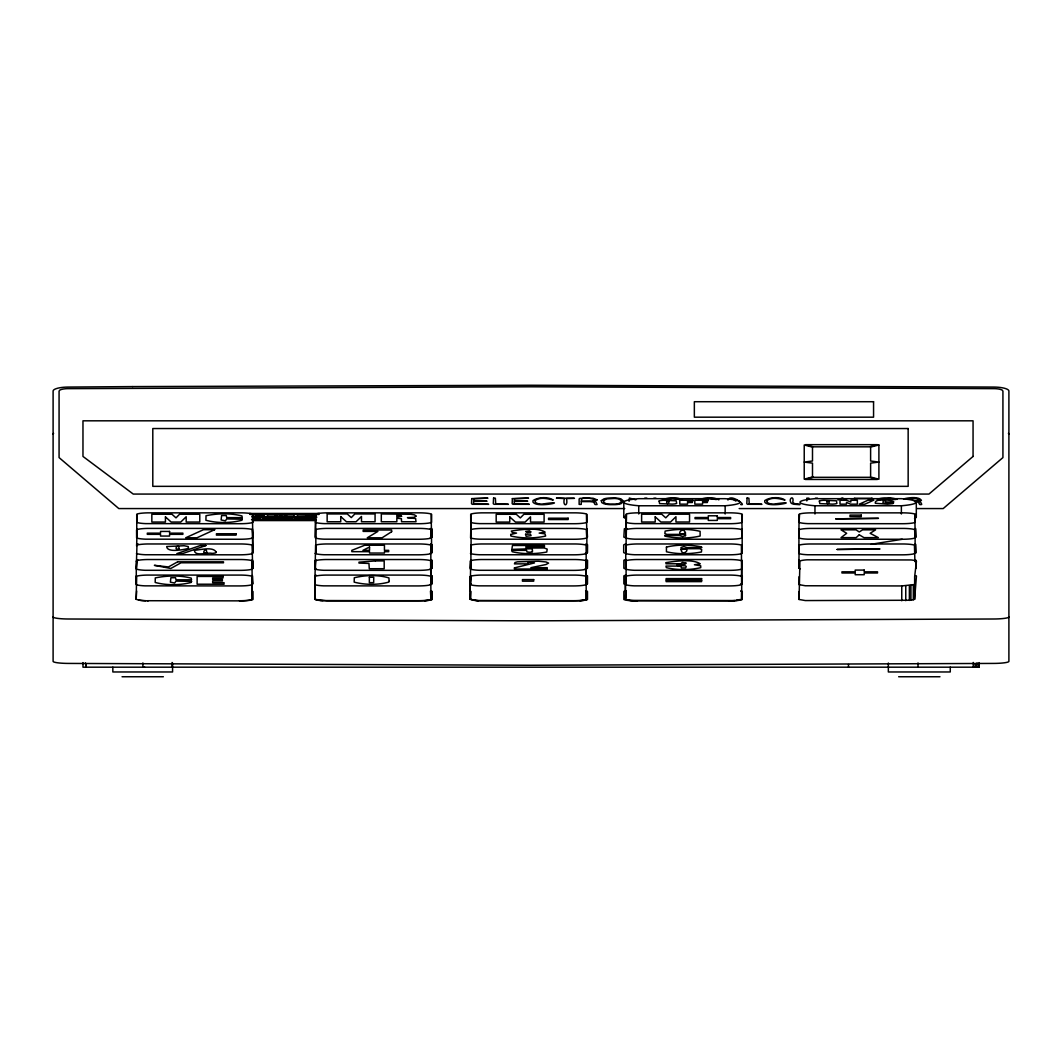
<?xml version="1.0" encoding="UTF-8"?>
<svg xmlns="http://www.w3.org/2000/svg" width="1062" height="1062" viewBox="0 0 1062 1062"><rect width="100%" height="100%" fill="white"/><g stroke="black" fill="none" stroke-linecap="round" stroke-linejoin="round"><path stroke-width="1.5" d="M142.892 662.914L142.892 667.188L144.711 667.188M172.575 663.02L172.575 671.967L112.837 671.967L112.837 667.188M975.115 667.188L975.128 663.923M82.982 662.608L82.982 667.188L979.045 667.188L979.045 663.883M979.045 667.188L979.045 662.608M239.468 600.747A13.195 1.726 0 0 0 252.318 599.3L251.827 576.241A13.195 1.726 0 0 0 241.499 575.086L146.968 575.086A13.195 1.726 0 0 0 136.653 576.241L136.148 599.3L139.135 600.189A13.195 1.726 0 0 0 145.627 600.8M252.53 561.015L252.477 568.94A13.195 1.726 0 0 1 239.627 570.374L145.149 570.294A13.195 1.726 0 0 1 136.308 568.94L136.799 560.683A13.195 1.726 0 0 1 147.127 559.528L241.658 559.528A13.195 1.726 0 0 1 251.986 560.683L252.318 599.3M251.986 575.485L252.477 583.755A13.195 1.726 0 0 1 251.986 584.007M252.145 568.449A13.195 1.726 0 0 0 252.637 568.197L252.145 559.926M252.637 568.197L252.145 545.125A13.195 1.726 0 0 0 241.817 543.97L147.286 543.97A13.195 1.726 0 0 0 136.958 545.125L136.467 561.612M252.305 552.89A13.195 1.726 0 0 0 252.796 552.638L252.305 529.566A13.195 1.726 0 0 0 241.977 528.411L147.445 528.411A13.195 1.726 0 0 0 137.117 529.566L136.626 546.054M253.008 514.34L252.955 522.265A13.195 1.726 0 0 1 240.105 523.712L145.627 523.619A13.195 1.726 0 0 1 136.786 522.265L137.277 514.008A13.195 1.726 0 0 1 147.605 512.853L242.136 512.853A13.195 1.726 0 0 1 252.464 514.008L252.955 552.665A13.195 1.726 0 0 1 252.464 552.93M321.759 600.548L418.109 600.747A13.195 1.726 0 0 0 430.96 599.3L430.468 591.043L431.65 591.521L431.597 599.459A13.195 1.726 0 0 1 424.627 600.694L326.817 600.866L315.427 599.459M431.013 576.573L430.468 576.241A13.195 1.726 0 0 0 420.14 575.086L325.622 575.086A13.195 1.726 0 0 0 315.295 576.241L314.803 584.498A13.195 1.726 0 0 0 323.644 585.852L418.109 585.932A13.195 1.726 0 0 0 430.96 584.498L430.787 545.125A13.195 1.726 0 0 0 420.459 543.97L325.928 543.97A13.195 1.726 0 0 0 315.6 545.125L315.109 568.197L315.918 568.528M430.96 599.3L430.628 560.683A13.195 1.726 0 0 0 420.3 559.528L325.768 559.528A13.195 1.726 0 0 0 315.454 560.683L314.949 577.17M315.918 552.93L315.759 529.566A13.195 1.726 0 0 1 326.087 528.411L420.618 528.411A13.195 1.726 0 0 1 430.946 529.566L431.437 537.823A13.195 1.726 0 0 1 418.587 539.257L324.109 539.177A13.195 1.726 0 0 1 315.268 537.823L315.918 514.008A13.195 1.726 0 0 1 326.246 512.853L420.778 512.853A13.195 1.726 0 0 1 431.106 514.008L431.597 537.08A13.195 1.726 0 0 1 430.309 537.584M430.787 559.926L431.278 568.197A13.195 1.726 0 0 1 430.787 568.449M431.597 537.08L431.106 528.81A13.195 1.726 0 0 0 430.309 528.571M431.65 514.34L431.597 522.265A13.195 1.726 0 0 1 418.747 523.712L324.268 523.619A13.195 1.726 0 0 1 315.427 522.265L315.374 514.34M477.077 600.548L573.427 600.747A13.195 1.726 0 0 0 586.277 599.3L586.33 591.375L585.627 590.95M586.33 576.573L585.786 576.241A13.195 1.726 0 0 0 575.458 575.086L480.94 575.086A13.195 1.726 0 0 0 470.612 576.241L470.121 584.498A13.195 1.726 0 0 0 478.962 585.852L573.427 585.932A13.195 1.726 0 0 0 586.277 584.498L586.105 545.125A13.195 1.726 0 0 0 575.777 543.97L481.245 543.97A13.195 1.726 0 0 0 470.917 545.125L470.917 568.449M586.277 599.3L585.945 560.683A13.195 1.726 0 0 0 575.617 559.528L481.086 559.528A13.195 1.726 0 0 0 470.771 560.683L470.267 583.755L471.236 584.113M471.077 552.89L471.077 529.566A13.195 1.726 0 0 1 481.405 528.411L575.936 528.411A13.195 1.726 0 0 1 586.264 529.566L586.755 537.823A13.195 1.726 0 0 1 573.905 539.257L479.427 539.177A13.195 1.726 0 0 1 470.585 537.823L471.236 514.008A13.195 1.726 0 0 1 481.564 512.853L576.095 512.853A13.195 1.726 0 0 1 586.423 514.008L586.914 537.08L586.967 529.155M585.627 559.767L586.649 560.258L586.596 568.197A13.195 1.726 0 0 1 585.308 568.701M586.967 514.34L586.914 522.265A13.195 1.726 0 0 1 574.064 523.712L479.586 523.619A13.195 1.726 0 0 1 470.745 522.265L470.692 514.34M626.222 590.724A13.195 1.726 0 0 0 623.859 591.454L623.859 599.459A13.195 1.726 0 0 0 632.7 600.8L729.209 600.866A13.195 1.726 0 0 0 734.798 600.561L737.917 600.242A13.195 1.726 0 0 0 741.595 599.3L741.648 591.375L740.944 590.95M741.595 599.3L741.966 560.258L742.232 568.263A13.195 1.726 0 0 1 741.741 568.528M741.966 545.456L741.913 553.382A13.195 1.726 0 0 1 729.063 554.815L634.585 554.736A13.195 1.726 0 0 1 625.744 553.382L626.235 545.125A13.195 1.726 0 0 1 636.563 543.97L731.094 543.97A13.195 1.726 0 0 1 741.422 545.125L741.595 584.498A13.195 1.726 0 0 1 728.744 585.932L634.279 585.852A13.195 1.726 0 0 1 625.438 584.498L625.93 576.241A13.195 1.726 0 0 1 636.257 575.086L730.775 575.086A13.195 1.726 0 0 1 741.103 576.241L741.648 576.573M625.876 552.413L626.394 529.566A13.195 1.726 0 0 1 636.722 528.411L731.253 528.411A13.195 1.726 0 0 1 741.581 529.566L742.072 537.823A13.195 1.726 0 0 1 729.222 539.257L634.744 539.177A13.195 1.726 0 0 1 625.903 537.823L626.553 514.008A13.195 1.726 0 0 1 636.881 512.853L731.413 512.853A13.195 1.726 0 0 1 741.741 514.008L742.232 537.08A13.195 1.726 0 0 1 741.741 537.332M742.232 537.08L741.741 528.81M742.285 514.34L742.232 522.265A13.195 1.726 0 0 1 729.382 523.712L634.903 523.619A13.195 1.726 0 0 1 626.062 522.265L626.009 514.34M799.022 591.534L799.075 599.472L805.315 600.561L910.93 600.256L914.608 599.313L916.44 576.122A13.195 1.726 0 0 0 915.763 575.604M914.608 599.313L914.661 576.586L916.44 561.32A13.195 1.726 0 0 0 911.023 559.953L807.054 559.807A13.195 1.726 0 0 0 799.912 561.32L799.075 599.472M914.926 561.625L914.435 545.138A13.195 1.726 0 0 0 904.107 543.983L809.576 543.983A13.195 1.726 0 0 0 799.248 545.138L798.757 568.21L800.363 568.781M798.863 529.911L799.407 529.58A13.195 1.726 0 0 1 809.735 528.425L904.266 528.425A13.195 1.726 0 0 1 914.594 529.58L915.086 537.837A13.195 1.726 0 0 1 902.235 539.27L871.132 544.288M914.754 537.345A13.195 1.726 0 0 0 915.245 537.093L914.754 528.823M915.298 514.353L915.245 522.278A13.195 1.726 0 0 1 902.395 523.712L807.916 523.632A13.195 1.726 0 0 1 799.075 522.278L799.567 514.021A13.195 1.726 0 0 1 809.894 512.866L904.426 512.866A13.195 1.726 0 0 1 914.754 514.021L915.245 537.093M914.754 552.944A13.195 1.726 0 0 0 915.245 552.678L914.966 544.607M903.789 498.928C908.236 497.613 918.856 496.246 921.458 500.361L917.714 501.37L920.542 501.928L921.723 504.291L921.086 504.676L919.652 504.516L918.364 502.074L914.687 501.622M905.886 498.967L916.599 498.675L919.586 499.857L914.448 501.131M653.82 498.211L655.931 498.211M815.404 498.211L817.501 498.211M727.948 500.043C730.576 492.795 747.887 506.72 740.612 504.477M837.905 500.043L842.285 497.932L846.587 500.043M137.277 528.81L136.786 537.08A13.195 1.726 0 0 0 137.277 537.332M136.653 591.043L136.148 599.3M315.6 559.926L315.109 568.197M314.896 575.816L315.454 575.485A13.195 1.726 0 0 1 316.237 575.246M470.917 559.926L470.426 568.197M470.771 575.485L470.267 583.755M586.197 590.95A13.195 1.726 0 0 1 587.485 591.454L587.485 599.459A13.195 1.726 0 0 1 580.516 600.694L478.272 600.694L470.121 599.3L470.612 591.043M626.009 529.155L626.553 528.81A13.195 1.726 0 0 1 627.35 528.571M626.235 559.926L626.062 568.263M626.089 584.007L626.089 560.683A13.195 1.726 0 0 1 636.403 559.528L730.935 559.528A13.195 1.726 0 0 1 741.263 560.683L741.807 561.015M626.089 575.485L625.584 583.755M734.798 600.561L630.31 600.388L625.438 599.3L625.93 591.043M799.248 559.939L798.757 568.21M644.753 498.158L646.891 498.158M662.436 499.936C668.41 497.321 676.481 496.75 682.335 499.844M698.995 499.936C704.969 497.321 713.053 496.75 718.894 499.844M138.073 544.169L136.6 544.939L137.117 544.368A13.195 1.726 0 0 1 137.914 544.129M879.124 499.698L889.306 498.463A7.832 2.031 0 0 1 894.204 499.286L895.147 499.698M877.305 499.459L878.473 498.967A9.797 2.536 0 0 1 884.487 497.985L889.757 497.985A9.784 2.536 0 0 1 895.77 498.967L896.952 499.459M799.022 576.732L799.075 584.658L805.315 585.759L901.757 585.945L914.608 584.512M665.197 499.578L672.578 498.423L679.813 499.565M701.756 499.578L709.15 498.423L716.372 499.565M871.225 498.569L872.353 498.317L854.206 498.317L855.016 498.569M315.932 515.574L312.347 515.681L316.383 515.813M315.693 516.65L297.453 516.729L297.453 514.791L316.118 515.043M638.74 513.995L638.74 505.764L725.147 505.764L725.147 513.995M814.966 513.995L814.966 505.764L901.372 505.764L901.372 513.995M624.721 508.565L118.811 508.565L59.074 457.589L59.074 391.148L59.777 390.139A9.385 2.429 0 0 1 67.012 388.652L531 386.794L994.988 388.652A9.385 2.429 0 0 1 1002.223 390.139L1002.926 391.148L1002.926 457.589L943.189 508.565L916.652 508.565M739.165 508.565L800.536 508.565M249.623 513.49L319.317 513.49M249.902 514.433L319.051 514.433M252.809 516.968L316.635 516.968M252.809 517.38L316.635 517.38M315.321 517.698L307.741 517.698L304.529 519.159L300.599 518.867L300.599 517.698L294.307 517.698L294.307 519.159L314.007 519.159M251.548 519.637L315.759 519.637M252.942 520.566L315.998 520.566M902.235 539.27L807.757 539.191A13.195 1.726 0 0 1 798.916 537.837L799.022 529.155M322.954 600.694L322.397 600.694A13.195 1.726 0 0 1 317.777 600.189L317.153 600.03M424.627 600.694L425.198 600.694A13.195 1.726 0 0 0 432.168 599.459L432.168 591.454A13.195 1.726 0 0 0 430.88 590.95M478.272 600.694L477.714 600.694A13.195 1.726 0 0 1 473.094 600.189L472.471 600.03M147.538 600.72L242.136 600.866A13.195 1.726 0 0 0 252.955 599.459L253.008 591.521L251.827 591.043M122.05 676.746L163.375 676.746M898.651 676.746L939.963 676.746M729.209 600.866L735.262 600.694A13.195 1.726 0 0 0 742.232 599.459L742.285 591.521L741.103 591.043M251.88 516.756L264.172 516.092L264.172 514.791L255.584 514.791C256.845 517.141 251.827 517.154 253.114 514.791M799.805 504.702L794.19 504.277A8.748 2.27 0 0 1 791.203 503.202C787.778 498.357 794.522 494.494 792.77 502.299L794.403 503.614L799.805 504.211M148.176 600.88L145.003 600.654A13.195 1.726 0 0 1 138.511 600.03M637.452 600.866L633.032 600.694A13.195 1.726 0 0 1 628.412 600.189L627.788 600.03M475.351 600.415L476.546 600.561M320.034 600.415L321.228 600.561M586.649 560.258L586.914 568.263A13.195 1.726 0 0 1 585.627 568.767M431.331 560.258L431.597 568.263A13.195 1.726 0 0 1 430.309 568.767M252.69 560.258L252.955 568.263A13.195 1.726 0 0 1 252.464 568.528M252.53 575.816L252.955 583.861A13.195 1.726 0 0 1 252.464 584.113M315.918 599.711L314.803 599.3L314.75 576.573M585.72 544.209L586.967 544.74L586.755 552.638A13.195 1.726 0 0 1 585.467 553.143M430.402 544.209L431.65 544.74L431.437 552.638A13.195 1.726 0 0 1 430.946 552.89M585.786 591.043L586.967 591.521L586.914 599.459A13.195 1.726 0 0 1 579.945 600.694M740.944 575.352L742.285 575.936L742.232 583.861A13.195 1.726 0 0 1 740.944 584.365M585.627 575.352L586.967 575.936L586.914 583.861A13.195 1.726 0 0 1 585.627 584.365M473.665 600.189L473.798 600.242A13.195 1.726 0 0 1 471.316 599.459M318.348 600.189L318.481 600.242A13.195 1.726 0 0 1 315.998 599.459M635.806 499.83L629.341 498.038L629.089 501.33M586.197 544.169L587.538 544.74L587.485 552.665A13.195 1.726 0 0 1 586.197 553.169M586.197 559.767L587.538 560.338L587.485 568.263A13.195 1.726 0 0 1 586.197 568.767M430.88 544.169L432.221 544.74L432.168 552.665A13.195 1.726 0 0 1 430.88 553.169M430.88 559.767L432.221 560.338L432.168 568.263A13.195 1.726 0 0 1 430.88 568.767M430.88 575.352L432.221 575.936L432.168 583.861A13.195 1.726 0 0 1 430.88 584.365M808.912 498.184L806.801 498.158L806.801 500.919M741.953 544.607L742.072 552.638A13.195 1.726 0 0 1 741.581 552.89M586.994 528.81L587.485 537.08A13.195 1.726 0 0 1 586.994 537.332M430.628 575.485L431.65 575.936L431.597 583.861A13.195 1.726 0 0 1 430.309 584.365M252.464 528.81L252.955 537.08A13.195 1.726 0 0 1 252.464 537.332M732.355 498.609L735.873 501.105M85.491 662.94L86.022 667.188L86.022 663.883M798.889 552.413L799.022 514.353M977.013 662.94L977.067 667.188M626.009 575.936L626.049 582.281M626.009 591.521L626.049 597.866M625.531 561.015L625.584 568.94A13.195 1.726 0 0 0 634.426 570.294L728.904 570.374A13.195 1.726 0 0 0 741.754 568.94M470.692 575.936L470.745 583.861M470.692 591.521L470.745 599.459M470.214 561.015L470.267 568.94A13.195 1.726 0 0 0 479.108 570.294L573.586 570.374A13.195 1.726 0 0 0 586.436 568.94M314.896 561.015L314.949 568.94A13.195 1.726 0 0 0 323.791 570.294L418.269 570.374A13.195 1.726 0 0 0 431.119 568.94M136.573 529.898L136.626 537.823A13.195 1.726 0 0 0 145.467 539.177L239.946 539.257A13.195 1.726 0 0 0 252.796 537.823M136.467 568.197L136.958 559.926A13.195 1.726 0 0 1 137.755 559.687M136.255 575.816L136.148 584.498A13.195 1.726 0 0 0 145.003 585.852L239.468 585.932A13.195 1.726 0 0 0 252.318 584.498M848.485 664.52L848.485 667.188M975.991 663.883L975.991 667.188M973.257 662.449L973.257 667.188M950.264 667.188L950.264 671.967L888.336 671.967L888.336 663.033M918.019 662.927L918.019 667.188M916.307 502.22L916.307 517.035M915.139 529.911L915.086 552.652M913.32 585.016L913.32 599.818M910.93 585.441L910.93 600.256M909.377 585.613L909.377 600.428M905.767 585.866L905.767 600.667M901.757 585.945L901.757 600.76M799.075 560.271L799.075 568.276M742.126 529.898L742.232 552.665A13.195 1.726 0 0 1 741.741 552.93M626.062 522.265L626.062 530.496M625.744 553.382L625.744 568.197M625.438 584.498L625.438 599.3M625.385 576.573L625.385 591.375M623.806 502.22L623.806 517.035M586.808 529.898L586.914 552.665A13.195 1.726 0 0 1 585.627 553.169M470.745 522.265L470.745 537.08A13.195 1.726 0 0 0 471.236 537.332M470.745 568.263L470.745 560.258A13.195 1.726 0 0 1 471.236 560.006M470.121 584.498L470.121 599.3M470.068 576.573L470.068 591.375M431.491 529.898L431.597 552.665A13.195 1.726 0 0 1 430.309 553.169M315.812 544.939L315.812 552.413M315.427 522.265L315.427 537.08A13.195 1.726 0 0 0 315.918 537.332M315.427 568.263L315.427 560.258A13.195 1.726 0 0 1 315.918 560.006M314.803 584.498L314.803 599.3M172.071 662.476L172.071 667.188M136.732 514.34L136.786 537.08M136.255 561.015L136.308 583.755M914.966 559.767A13.195 1.726 0 0 1 915.763 560.006L916.254 568.263A13.195 1.726 0 0 1 915.763 568.528M586.596 553.382A13.195 1.726 0 0 1 573.745 554.815L479.267 554.736A13.195 1.726 0 0 1 470.426 553.382M252.637 553.382A13.195 1.726 0 0 1 239.786 554.815L145.308 554.736A13.195 1.726 0 0 1 136.467 553.382M725.147 505.764A32.125 4.195 0 0 0 725.147 498.675L638.74 498.675A32.125 4.195 0 0 0 638.74 505.764M1008.396 433.309A15.372 3.982 0 0 1 1008.9 434.318M431.278 553.382A13.195 1.726 0 0 1 418.428 554.815L323.95 554.736A13.195 1.726 0 0 1 315.109 553.382M431.119 583.755A13.195 1.726 0 0 1 430.628 584.007M136.786 560.258A13.195 1.726 0 0 1 137.277 560.006M1008.9 616.942A15.837 2.071 0 0 1 993.966 619L531 620.845L68.034 619A15.837 2.071 0 0 1 53.1 616.942M626.222 553.395A13.195 1.726 0 0 1 623.686 552.413L623.686 544.939L625.146 544.169A13.195 1.726 0 0 1 626.222 543.943M740.028 599.459A13.195 1.726 0 0 1 736.351 600.388M901.372 505.764A32.125 4.195 0 0 0 901.372 498.675L814.966 498.675A32.125 4.195 0 0 0 814.966 505.764M430.88 537.584A13.195 1.726 0 0 0 432.168 537.08L432.168 529.075A13.195 1.726 0 0 0 430.88 528.571M914.966 537.584A13.195 1.726 0 0 0 916.254 537.08L915.763 528.81A13.195 1.726 0 0 0 914.966 528.571M915.856 516.331A32.125 4.195 0 0 1 914.515 518.415M914.966 553.169A13.195 1.726 0 0 0 916.254 552.665L915.763 544.408A13.195 1.726 0 0 0 914.966 544.169M741.754 583.755A13.195 1.726 0 0 1 740.466 584.246M586.436 583.755A13.195 1.726 0 0 1 585.945 584.007M626.222 528.345A13.195 1.726 0 0 0 624.35 528.81L623.859 537.08A13.195 1.726 0 0 0 626.222 537.81M626.222 584.591A13.195 1.726 0 0 1 623.859 583.861L623.859 575.856A13.195 1.726 0 0 1 626.222 575.126M625.598 518.415A32.125 4.195 0 0 1 624.257 516.331M586.197 584.365A13.195 1.726 0 0 0 587.485 583.861L587.485 575.856A13.195 1.726 0 0 0 586.197 575.352M626.222 559.528A13.195 1.726 0 0 0 623.859 560.258L623.859 568.263A13.195 1.726 0 0 0 626.222 568.993M53.1 434.318A15.372 3.982 0 0 1 53.604 433.309M798.757 553.395A13.195 1.726 0 0 0 807.598 554.749L902.076 554.829A13.195 1.726 0 0 0 914.926 553.395M165.446 516.889L165.42 522.039L151.839 522.039L151.839 514.234L171.951 514.234L176 517.871L179.571 514.234L199.775 514.234L199.775 522.039L186.195 522.039L186.182 516.769L180.779 522.039L171.141 522.039L165.446 516.889M340.743 516.597L340.729 521.747L327.149 521.747L327.149 513.942L347.247 513.942L351.296 517.592L354.867 513.942L375.072 513.942L375.072 521.747L361.492 521.747L361.478 516.477L356.075 521.747L346.438 521.747L340.743 516.597M509.773 516.942L509.747 522.079L496.18 522.079L496.18 514.287L516.278 514.287L520.327 517.924L523.898 514.287L544.102 514.287L544.102 522.079L530.522 522.079L530.509 516.822L525.106 522.079L515.468 522.079L509.773 516.942M655.214 516.849L655.201 522L641.621 522L641.621 514.207L661.719 514.207L665.768 517.844L669.339 514.207L689.543 514.207L689.543 522L675.963 522L675.95 516.729L670.547 522L660.909 522L655.214 516.849M275.018 515.455L275.005 516.729L267.505 516.729L267.505 514.791L278.616 514.791L280.859 515.694L282.824 514.791L294.001 514.791L294.001 516.729L286.501 516.729L286.488 515.415L283.501 516.729L278.164 516.729L275.018 515.455M514.433 567.904L514.433 569.02L547.235 569.02L547.235 567.692L530.881 567.692L546.001 564.519L548.563 563.099L546.001 561.957L538.368 561.214L517.486 561.811L514.951 562.555L514.433 563.869L527.787 563.869L527.987 562.701L529.659 562.316L534.505 562.9L514.433 567.904M532.46 551.019L532.341 551.935L529.805 552.227L527.004 551.908L526.606 550.342L511.698 550.342L512.149 551.709C523.234 554.351 535.54 554.112 546.771 552.028L547.182 549.107L544.222 547.965L525.969 548.045L525.969 546.718L544.461 546.718L544.461 545.47L512.468 545.47L511.844 549.399L530.827 548.749L532.288 549.094L532.46 551.019M685.521 535.62L682.72 536.536L679.547 535.513L664.639 535.513L665.077 536.177C676.375 538.487 688.919 538.686 700.137 536.018L700.097 531.332C688.906 528.677 676.454 528.956 665.144 531.093L664.852 533.549L666.909 534.398L685.521 534.385L685.521 535.62M666.432 547.076L666.458 551.762C677.662 554.417 690.114 554.138 701.424 552.001L701.69 549.545L699.632 548.696L681.021 548.709L681.021 547.461L683.862 546.558L686.995 547.58L701.902 547.58L701.464 546.903C690.181 544.594 677.636 544.408 666.432 547.076M603.362 500.706C603.84 505.313 611.314 503.826 614.606 504.158A7.832 2.031 0 0 0 619.504 503.348L621.682 501.317L619.504 499.286A7.832 2.031 0 0 0 614.606 498.463L606.721 498.901L603.362 500.706M535.049 500.653L535.527 502.565L537.412 503.494A7.553 1.951 0 0 0 541.819 504.158C572.79 499.419 537.399 509.017 532.978 502.06L532.978 500.587C538.275 496.923 548.496 496.658 553.249 500.069C547.687 498.755 540.173 496.618 535.049 500.653M766.83 500.653L767.308 502.565L769.193 503.494A7.553 1.951 0 0 0 773.601 504.158C804.571 499.419 769.18 509.017 764.759 502.06L764.759 500.587C770.056 496.923 780.278 496.658 785.017 500.069C779.468 498.755 771.955 496.618 766.83 500.653M389.104 581.299L388.918 582.056C378.112 585.122 365.062 584.989 354.164 582.122L354.296 577.755C365.129 575.086 378.245 574.635 388.931 577.927L389.104 581.299M601.291 500.627L601.782 502.605L603.774 503.653A9.784 2.536 0 0 0 609.787 504.636L615.071 504.636A9.77 2.536 0 0 0 621.071 503.653L623.779 501.317L621.071 498.967A9.784 2.536 0 0 0 615.071 497.985L609.787 497.985A9.797 2.536 0 0 0 603.774 498.967L601.291 500.627M659.117 501.038L659.582 503.614L672.326 504.131A7.142 0.929 0 0 0 676.667 503.375L676.202 500.799L663.471 500.282A7.142 0.929 0 0 0 659.117 501.038M819.346 501.052L819.811 503.627L832.555 504.145A7.142 0.929 0 0 0 836.896 503.388L836.431 500.813L823.7 500.295A7.142 0.929 0 0 0 819.346 501.052M510.703 534.478L510.915 536.044C522.026 538.514 534.544 538.54 545.629 536.058L544.992 533.828L539.164 533.084L545.164 532.155C537.651 527.15 521.216 529.487 511.273 531.093L512.388 532.527L516.544 533.084L510.703 534.478M191.558 581.392L191.226 582.427C179.929 585.374 166.495 585.494 155.198 582.454L155.278 577.914C166.84 575.524 179.823 575.166 191.2 578.126L191.558 579.812L176.013 579.812L175.522 577.728L170.889 577.755L170.371 582.149L174.646 583.025L176.013 581.1L191.558 581.392M242.282 519.212L241.95 520.247C230.666 523.194 217.219 523.3 205.922 520.261L206.015 515.72C217.564 513.344 230.56 512.986 241.937 515.946L242.282 517.632L226.75 517.632L226.246 515.535L221.613 515.574L221.108 519.968L225.383 520.831L226.75 518.906L242.282 519.212M893.54 502.764L892.89 503.614L887.487 504.198L875.367 503.282C873.256 495.941 909.019 502.844 885.774 501.968L885.522 500.919L883.212 500.932L882.947 503.136L893.54 502.764M666.75 501.012C665.927 507.57 672.273 499.618 666.75 501.012M826.993 501.025C826.156 507.583 832.502 499.631 826.993 501.025M188.465 548.364C184.084 549.625 166.933 553.036 166.707 546.532L184.084 545.735L188.253 546.545L188.465 548.364M216.183 552.134L215.998 552.598A7.155 0.929 0 0 1 212.174 553.382C207.568 552.081 194.638 556.953 194.412 550.289C200.545 549.93 213.104 546.28 216.183 552.134M525.557 534.266L526.115 536.31L531.08 535.646L530.376 534.053L525.557 534.266M666.219 562.608L665.98 563.776L680.888 563.776L682.269 562.448L686.238 563.086L684.95 564.227L677.304 564.36L677.304 565.488L685.455 565.847L686.238 566.497L685.68 567.944L681.339 567.971L680.888 566.073L665.98 566.073L666.299 567.626C677.184 570.294 689.769 570.201 700.734 567.652L700.721 565.807L694.429 564.745L700.243 563.829C692.875 558.877 676.096 560.975 666.219 562.608M685.521 533.084C673.759 537.452 682.985 524.854 685.521 533.084M681.193 549.651C681.738 558.081 693.751 546.611 681.193 549.651M597.083 499.857L593.074 501.37L595.901 501.928L597.083 504.543L594.999 504.516L593.711 502.074L590.047 501.622L581.246 501.622L581.246 504.397L579.135 504.397L579.135 498.928L579.918 498.343L593.008 498.211L597.083 499.857M415.999 516.079L414.26 517.3L407.436 517.672L415.614 518.535L415.999 521.747L401.569 521.747L401.383 518.641L396.843 518.229L396.843 521.747L381.311 521.747L381.311 513.942L410.728 514.26L414.618 514.884L415.999 516.079M471.714 498.609L471.515 503.707L472.298 504.291L488.679 504.304L473.625 503.667L473.625 501.45L487.046 501.198L473.625 500.945L473.971 498.689L487.936 498.144L471.714 498.609M512.362 498.609L512.163 503.707L512.946 504.291L529.314 504.304L514.26 503.667L514.26 501.45L527.695 501.198L514.26 500.945L514.605 498.689L528.571 498.144L512.362 498.609M308.856 515.309L306.042 515.548L308.856 515.309M401.569 516.318L396.843 517.021L396.843 515.282L400.56 515.402L401.569 516.318M594.932 499.857L591.959 501.038L581.246 501.131C580.861 495.383 590.711 498.728 594.614 499.379L594.932 499.857M369.377 577.263L369.337 582.666L373.678 582.64L373.731 577.263L369.377 577.263M206.732 552.452C200.094 555.068 206.718 545.536 206.732 552.452M179.027 548.682C172.31 551.311 179.013 541.766 179.027 548.682M530.788 531.943L527.071 532.593L525.69 531.412L529.473 530.788L530.788 531.943M292.488 518.243L278.921 519.159L278.921 517.698L292.488 518.243M859.251 534.797L856.145 537.637L841.024 537.637L846.666 533.297L841.024 529.845L856.038 529.845L859.251 531.969L862.57 529.845L875.592 529.845L870.136 533.297L878.354 537.637L863.964 537.637L859.251 534.797M556.541 498.131L564.36 498.569C562.302 506.866 568.502 506.853 566.458 498.569L574.476 498.317L556.541 498.131M276.943 518.787L264.159 519.066L262.752 518.734L270.956 518.827L262.553 518.083L275.005 517.778L276.425 518.15L268.527 517.977L276.943 518.787M973.057 456.434L928.958 494.069L133.254 494.069L82.969 456.434L82.969 420.817L973.057 420.817L973.057 456.434M287.218 518.19L285.213 517.951L287.218 518.19M308.856 516.225L306.042 515.853L308.856 516.225M493.578 497.998L493.272 503.707L494.042 504.291L508.419 504.304L495.715 503.932L495.37 498.211L493.578 497.998M747.104 497.998L746.798 503.707L747.582 504.291L761.945 504.304L749.241 503.932L748.896 498.211L747.104 497.998M391.639 531.704L382.108 537.797L367.279 537.797L377.886 531.398L363.151 531.398L363.151 530.004L391.639 530.004L391.639 531.704M177.673 561.811L168.446 566.949L154.375 565.329L170.796 568.475L181.018 562.78L223.485 562.78L223.485 561.811L177.673 561.811M312.547 518.03L311.339 518.641L313.502 518.641L312.547 518.03M369.536 547.023L362.952 550.342L369.536 550.342L369.536 547.023M214.657 529.686L196.988 537.784L185.704 537.784L203.479 529.686L214.657 529.686M873.628 500.202L864.787 504.238L859.145 504.238L868.039 500.202L873.628 500.202M364.704 545.244L351.827 550.342L351.827 551.669L369.536 551.669L369.536 553.05L384.444 553.05L384.444 551.669L388.692 551.669L388.692 550.342L384.444 550.342L384.444 545.244L364.704 545.244M205.855 545.549L182.491 553.647L176.81 553.647L200.253 545.549L205.855 545.549M877.477 444.673L869.42 446.823L813.266 446.823L805.487 444.673L877.477 444.673M812.496 476.957L804.226 479.161L804.226 444.991L812.496 447.102L812.496 461.001L804.226 462.063L812.496 463.138L812.496 476.957M813.346 477.316L805.301 479.466L877.398 479.466L869.499 477.316L813.346 477.316M878.898 444.991L870.614 447.062L870.614 461.001L878.898 462.063L870.614 463.138L870.614 476.997L878.898 479.241L878.898 444.991M375.404 560.922L358.983 562.17L358.983 563.072L368.952 563.444L369.284 568.714L384.192 568.714L384.192 560.922L375.404 560.922M132.737 386.595L68.034 387.072A15.372 3.982 0 0 0 53.1 391.042L53.1 661.36A15.837 2.071 0 0 0 68.034 663.418L531 665.263L993.966 663.418A15.837 2.071 0 0 0 1008.9 661.36L1008.9 391.042A15.372 3.982 0 0 0 993.966 387.072L531 385.254L132.737 386.595M873.561 401.715L694.349 401.715L694.349 417.18L873.561 417.18L873.561 401.715M908.156 428.544L152.795 428.544L152.795 486.343L908.156 486.343L908.156 428.544M692.928 500.255L679.773 500.255L679.773 504.158L687.539 504.158L687.539 502.512L692.331 502.512L692.331 501.782L687.539 501.782L687.539 501.038L692.928 501.038L692.928 500.255M707.969 500.255L694.813 500.255L694.813 504.158L702.579 504.158L702.579 502.512L707.372 502.512L707.372 501.782L702.579 501.782L702.579 501.038L707.969 501.038L707.969 500.255M846.494 500.268L840.002 500.268L840.002 504.171L846.494 504.171L846.494 502.392L850.543 504.171L857.353 504.171L857.353 500.268L850.848 500.268L850.848 502.021L846.494 500.268M861.269 515.097L850.012 515.097L850.012 516.676L861.269 516.676L861.269 515.097M717.288 515.787L708.288 515.787L708.288 517.526L695.039 517.526L695.039 518.694L708.288 518.694L708.288 520.42L717.288 520.42L717.288 518.694L730.616 518.694L730.616 517.526L717.288 517.526L717.288 515.787M260.548 517.698L254.243 517.698L254.243 519.159L260.548 519.159L260.548 517.698M568.157 518.216L548.563 518.216L548.563 519.557L568.157 519.557L568.157 518.216M878.407 518.349L835.794 518.84L878.407 518.349M169.562 531.425L160.548 531.425L160.548 533.151L147.313 533.151L147.313 534.332L160.548 534.332L160.548 536.058L169.562 536.058L169.562 534.332L182.876 534.332L182.876 533.151L169.562 533.151L169.562 531.425M236.043 533.761L216.449 533.761L216.449 535.115L236.043 535.115L236.043 533.761M879.734 548.961L837.121 549.452L879.734 548.961M864.202 570.082L855.202 570.082L855.202 571.821L841.954 571.821L841.954 572.989L855.202 572.989L855.202 574.715L864.202 574.715L864.202 572.989L877.517 572.989L877.517 571.821L864.202 571.821L864.202 570.082M223.033 576.427L197.12 576.427L197.12 584.219L224.055 584.219L224.055 582.666L212.665 582.666L212.665 580.941L222.37 580.941L222.37 579.467L212.665 579.467L212.665 577.98L223.033 577.98L223.033 576.427M701.61 578.604L666.113 578.604L666.113 579.786L701.61 579.786L701.61 578.604M533.695 579.587L522.451 579.587L522.451 581.166L533.695 581.166L533.695 579.587M701.61 580.449L666.113 580.449L666.113 581.618L701.61 581.618L701.61 580.449"/></g></svg>
